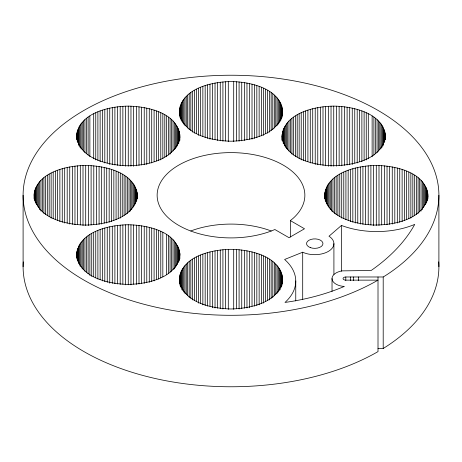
<?xml version="1.0" encoding="UTF-8"?>
<svg xmlns="http://www.w3.org/2000/svg" width="462" height="462" viewBox="0 0 462 462"><rect width="100%" height="100%" fill="white"/><g stroke="black" fill="none" stroke-linecap="round" stroke-linejoin="round"><path stroke-width="0.69" d="M34.113 193.699C34.8 218.122 66.233 224.757 85.707 225.092C105.036 224.682 134.696 218.63 137.376 195.264C134.702 171.899 105.036 165.846 85.707 165.436C65.679 165.639 32.692 173.158 34.113 198.966M76.669 134.39C77.356 158.807 108.789 165.442 128.263 165.777C147.701 165.454 175.034 159.656 179.857 137.509C179.169 113.086 147.736 106.451 128.263 106.121C108.212 106.329 75.479 113.791 76.6 139.524M76.669 253.014C77.356 277.437 108.789 284.072 128.263 284.407C147.592 283.997 177.252 277.945 179.932 254.579C177.217 231.202 147.569 225.167 128.263 224.751C108.235 224.954 75.248 232.473 76.669 258.281M179.337 114.241C178.875 88.975 211.163 81.797 231 81.549C250.837 81.797 283.125 88.975 282.663 114.241M179.337 281.289C179.602 256.485 211.33 249.613 231 249.318C250.664 249.613 282.403 256.485 282.663 281.289M282.663 111.377C279.984 134.748 250.335 140.794 231 141.21C211.671 140.794 182.011 134.742 179.337 111.377M282.068 140.234C280.272 114.091 313.49 106.26 333.737 106.121C353.765 106.318 386.55 113.814 385.4 139.524M282.663 279.146C279.989 302.512 250.329 308.564 231 308.974C211.671 308.564 182.011 302.512 179.337 279.146M324.699 193.699C325.098 217.111 354.839 224.191 373.591 225.052C393.485 225.161 423.042 219.97 427.887 196.824C427.2 172.401 395.767 165.766 376.293 165.436C356.266 165.639 323.279 173.158 324.699 198.966M385.4 135.949C382.392 160.268 351.074 165.898 331.035 165.737C312.468 164.79 284.459 158.362 282.068 135.949M341.447 225.45L328.99 236.221A19.15 11.059 0 0 1 328.649 251.23A19.15 11.059 0 0 1 302.702 252.212L284.621 259.471A68.717 39.674 0 0 1 285.002 302.431A165.223 95.391 0 0 0 344.375 286.4L342.238 286.238A13.773 7.952 0 0 1 332.028 278.557A13.773 7.952 0 0 1 342.238 270.876L371.177 270.478A238.438 137.664 0 0 0 414.737 224.382A64.218 37.076 0 0 1 341.447 225.45L341.447 271.194M383.2 276.981L385.499 275.577A207.9 120.028 0 0 0 277.766 78.309A207.9 120.028 0 0 0 31.156 228.349A207.9 120.028 0 0 0 378.008 280.139L345.801 280.139A2.737 1.577 0 0 1 343.064 278.557A2.737 1.577 0 0 1 345.801 276.981L383.2 276.981L383.2 348.452L378.008 348.452M383.2 348.452L385.499 347.054A207.9 120.028 0 0 0 438.727 261.85M290.344 220.593L292.943 218.486A73.862 42.643 0 0 0 245.091 153.401A73.862 42.643 0 0 0 158.495 203.401A73.862 42.643 0 0 0 271.229 231.029L274.873 229.527L289.027 237.699L304.504 228.765L290.344 220.593L290.344 237.029M438.9 195.264L438.9 266.736M427.887 193.699L427.887 198.966M427.673 192.146L427.673 198.579M427.321 190.598L427.321 200.6M426.83 189.062L426.83 201.929M426.195 187.543L426.195 203.268M425.427 186.047L425.427 204.631M424.526 184.575L424.526 206.017M423.492 183.131L423.492 207.432M422.326 181.722L422.326 209.598M421.038 180.347L421.038 211.082M419.623 179.019L419.623 211.896M418.093 177.731L418.093 213.467M416.447 176.49L416.447 214.374M414.685 175.306L414.685 215.327M412.826 174.168L412.826 216.343M410.862 173.094L410.862 218.122M408.806 172.083L408.806 218.538M406.658 171.131L406.658 219.733M404.429 170.247L404.429 220.276M402.125 169.433L402.125 221.604M399.746 168.688L399.746 222.291M397.308 168.012L397.308 223.048M394.808 167.417L394.808 223.163M392.255 166.892L392.255 224.076M389.662 166.453L389.662 224.341M387.035 166.083L387.035 224.694M385.331 134.39L385.331 139.391M385.117 132.831L385.117 139.264M384.765 131.283L384.765 141.291M384.372 165.8L384.372 224.411M384.274 129.747L384.274 142.614M383.645 128.228L383.645 145.097M382.877 126.732L382.877 146.027M381.97 125.26L381.97 147.418M381.693 165.598L381.693 224.919M380.936 123.816L380.936 148.833M379.77 122.407L379.77 149.567M378.996 165.477L378.996 225.514M378.482 121.032L378.482 151.051M378.008 276.981L378.008 351.611A207.9 120.028 0 0 1 147.545 376.674A207.9 120.028 0 0 1 23.273 261.85M377.067 119.704L377.067 152.581M376.293 165.436L376.293 225.473M375.537 118.416L375.537 153.436M373.891 117.175L373.891 155.059M373.591 165.477L373.591 225.514M372.129 115.991L372.129 156.728M370.894 165.598L370.894 224.919M368.306 113.779L368.306 158.812M368.208 165.8L368.208 224.411M366.251 112.768L366.251 159.939M365.552 166.083L365.552 224.694M364.108 111.816L364.108 160.418M362.918 166.453L362.918 224.341M361.879 110.932L361.879 161.677M360.325 166.892L360.325 224.076M359.569 110.118L359.569 161.579M358.495 276.981L358.495 280.55M357.779 167.417L357.779 223.163M357.195 109.373L357.195 162.976M355.278 168.012L355.278 223.048M354.752 108.697L354.752 163.017M353.644 276.981L353.644 280.55M352.835 168.688L352.835 222.291M352.252 108.102L352.252 164.564M350.652 276.981L350.652 280.55M350.462 169.433L350.462 221.604M349.705 107.577L349.705 164.761M348.152 170.247L348.152 220.276M347.106 107.138L347.106 165.032M345.923 171.131L345.923 219.733M345.801 276.981L345.801 280.55M344.479 106.774L344.479 165.379M343.78 172.083L343.78 218.538M341.816 106.485L341.816 165.812M341.718 173.094L341.718 218.122M339.761 174.168L339.761 216.343M339.137 106.283L339.137 165.604M337.895 175.306L337.895 215.327M336.44 106.162L336.44 166.199M336.14 176.49L336.14 214.374M334.494 177.731L334.494 213.467M333.911 243.618L333.911 274.353M333.737 106.121L333.737 166.158M332.963 179.019L332.963 211.896M332.028 278.557L332.028 291.424M331.549 180.347L331.549 211.082M331.035 106.162L331.035 166.199M330.255 181.722L330.255 209.598M329.094 183.131L329.094 207.432M328.338 106.283L328.338 166.32M328.06 184.575L328.06 206.017M327.154 186.047L327.154 204.631M326.386 187.543L326.386 203.268M325.756 189.062L325.756 201.929M325.652 106.485L325.652 165.812M325.26 190.598L325.26 200.6M324.907 192.146L324.907 198.579M322.996 106.774L322.996 165.379M320.362 107.138L320.362 165.032M317.769 107.577L317.769 164.761M315.223 108.102L315.223 164.564M312.722 108.697L312.722 163.017M310.279 109.373L310.279 162.976M307.906 110.118L307.906 161.579M305.596 110.932L305.596 160.961M303.367 111.816L303.367 160.418M302.702 252.212L302.702 299.388M301.224 112.768L301.224 159.939M299.168 113.779L299.168 158.812M297.205 114.859L297.205 157.028M295.755 280.919L295.755 300.929M295.339 115.991L295.339 156.728M293.584 117.175L293.584 155.059M291.938 118.416L291.938 154.152M290.407 119.704L290.407 152.581M288.993 121.032L288.993 151.051M287.705 122.407L287.705 149.567M286.538 123.816L286.538 148.833M285.504 125.26L285.504 147.418M284.598 126.732L284.598 146.027M283.83 128.228L283.83 143.953M283.2 129.747L283.2 143.324M282.709 131.283L282.709 141.291M282.594 109.817L282.594 114.108M282.594 277.587L282.594 281.872M282.38 108.264L282.38 116.124M282.38 276.028L282.38 283.893M282.351 132.831L282.351 140.494M282.143 134.39L282.143 140.367M282.028 106.71L282.028 117.475M282.028 274.48L282.028 285.245M281.537 105.18L281.537 119.011M281.537 272.944L281.537 286.781M280.908 103.661L280.908 120.097M280.908 271.425L280.908 287.866M280.139 102.16L280.139 121.46M280.139 269.929L280.139 289.795M279.233 100.687L279.233 122.846M279.233 268.457L279.233 290.615M278.199 99.249L278.199 124.261M278.199 267.013L278.199 292.03M277.033 97.84L277.033 125.71M277.033 265.604L277.033 293.48M275.745 96.466L275.745 126.484M275.745 264.229L275.745 294.254M274.33 95.132L274.33 128.009M274.33 262.901L274.33 295.778M272.799 93.844L272.799 129.585M272.799 261.613L272.799 297.349M271.154 92.608L271.154 130.486M271.154 260.377L271.154 298.256M269.398 91.418L269.398 132.161M269.398 259.188L269.398 299.925M267.533 90.286L267.533 133.172M267.533 258.056L267.533 300.225M265.569 89.212L265.569 133.524M265.569 256.982L265.569 301.293M263.513 88.196L263.513 135.372M263.513 255.965L263.513 303.136M261.371 87.249L261.371 135.851M261.371 255.012L261.371 303.615M259.142 86.365L259.142 136.394M259.142 254.129L259.142 304.874M256.832 85.545L256.832 137.722M256.832 253.315L256.832 305.492M254.458 84.8L254.458 138.409M254.458 252.57L254.458 306.173M252.015 84.13L252.015 139.166M252.015 251.894L252.015 306.219M249.515 83.53L249.515 139.281M249.515 251.299L249.515 307.761M246.968 83.01L246.968 139.472M246.968 250.779L246.968 307.958M244.375 82.565L244.375 140.46M244.375 250.335L244.375 308.229M241.742 82.201L241.742 140.812M241.742 249.971L241.742 308.576M239.085 81.918L239.085 141.239M239.085 249.682L239.085 309.009M236.4 81.716L236.4 141.037M236.4 249.48L236.4 308.807M233.703 81.589L233.703 141.632M233.703 249.359L233.703 309.396M228.297 81.589L228.297 141.632M228.297 249.359L228.297 309.396M225.6 81.716L225.6 141.037M225.6 249.48L225.6 308.807M222.915 81.918L222.915 141.239M222.915 249.682L222.915 309.009M220.258 82.201L220.258 140.812M220.258 249.971L220.258 308.576M217.625 82.565L217.625 140.46M217.625 250.335L217.625 308.229M215.032 83.01L215.032 139.472M215.032 250.779L215.032 307.958M212.485 83.53L212.485 139.281M212.485 251.299L212.485 307.761M209.985 84.13L209.985 139.166M209.985 251.894L209.985 306.219M207.542 84.8L207.542 138.409M207.542 252.57L207.542 306.173M205.168 85.545L205.168 137.722M205.168 253.315L205.168 305.492M202.858 86.365L202.858 136.394M202.858 254.129L202.858 304.874M200.629 87.249L200.629 135.851M200.629 255.012L200.629 303.615M198.487 88.196L198.487 135.372M198.487 255.965L198.487 303.136M196.431 89.212L196.431 133.524M196.431 256.982L196.431 301.293M194.467 90.286L194.467 133.172M194.467 258.056L194.467 300.225M192.602 91.418L192.602 132.161M192.602 259.188L192.602 299.925M190.846 92.608L190.846 130.486M190.846 260.377L190.846 298.256M189.201 93.844L189.201 129.585M189.201 261.613L189.201 297.349M187.67 95.132L187.67 128.009M187.67 262.901L187.67 295.778M186.255 96.466L186.255 126.484M186.255 264.229L186.255 294.254M184.967 97.84L184.967 125.71M184.967 265.604L184.967 293.48M183.801 99.249L183.801 124.261M183.801 267.013L183.801 292.03M182.767 100.687L182.767 122.846M182.767 268.457L182.767 290.615M181.861 102.16L181.861 121.46M181.861 269.929L181.861 289.795M181.092 103.661L181.092 120.097M181.092 271.425L181.092 287.866M180.463 105.18L180.463 119.011M180.463 272.944L180.463 286.781M179.972 106.71L179.972 117.475M179.972 274.48L179.972 285.245M179.857 134.39L179.857 140.367M179.857 253.014L179.857 258.737M179.62 108.264L179.62 116.124M179.649 132.831L179.649 140.494M179.649 251.461L179.649 258.605M179.62 276.028L179.62 283.893M179.406 109.817L179.406 114.108M179.406 277.587L179.406 281.872M179.291 131.283L179.291 141.291M179.291 249.913L179.291 260.672M178.8 129.747L178.8 143.324M178.8 248.377L178.8 261.954M178.17 128.228L178.17 143.953M178.17 246.858L178.17 262.583M177.402 126.732L177.402 146.027M177.402 245.362L177.402 264.657M176.496 125.26L176.496 147.418M176.496 243.89L176.496 266.043M175.462 123.816L175.462 148.833M175.462 242.446L175.462 267.463M174.295 122.407L174.295 149.567M174.295 241.037L174.295 268.913M173.007 121.032L173.007 151.051M173.007 239.662L173.007 269.681M171.593 119.704L171.593 152.581M171.593 238.334L171.593 271.211M170.062 118.416L170.062 154.152M170.062 237.046L170.062 272.066M168.416 117.175L168.416 155.059M168.416 235.805L168.416 273.689M166.661 115.991L166.661 156.728M166.661 234.621L166.661 274.642M164.795 114.859L164.795 157.028M162.832 113.779L162.832 158.812M162.832 232.409L162.832 276.726M160.776 112.768L160.776 159.939M160.776 231.398L160.776 277.853M158.633 111.816L158.633 160.418M158.633 230.446L158.633 279.048M156.404 110.932L156.404 160.961M156.404 229.562L156.404 279.591M154.094 110.118L154.094 161.579M154.094 228.748L154.094 280.919M151.721 109.373L151.721 162.976M151.721 227.997L151.721 281.606M149.278 108.697L149.278 163.017M149.278 227.327L149.278 282.363M146.777 108.102L146.777 164.564M146.777 226.732L146.777 282.478M144.231 107.577L144.231 164.761M144.231 226.207L144.231 283.385M141.638 107.138L141.638 165.032M141.638 225.768L141.638 283.656M139.004 106.774L139.004 165.379M139.004 225.398L139.004 284.009M137.301 193.699L137.301 198.966M137.093 192.146L137.093 198.579M136.74 190.598L136.74 200.6M136.348 106.485L136.348 165.812M136.348 225.115L136.348 284.442M136.244 189.062L136.244 201.929M135.614 187.543L135.614 203.268M134.846 186.047L134.846 204.631M133.94 184.575L133.94 206.017M133.662 106.283L133.662 166.32M133.662 224.913L133.662 284.234M132.906 183.131L132.906 207.432M131.745 181.722L131.745 209.598M130.965 106.162L130.965 166.199M130.965 224.792L130.965 284.829M130.451 180.347L130.451 211.082M129.037 179.019L129.037 211.896M128.263 106.121L128.263 166.158M128.263 224.751L128.263 284.788M127.506 177.731L127.506 213.467M125.86 176.49L125.86 214.374M125.56 106.162L125.56 166.199M125.56 224.792L125.56 284.829M124.105 175.306L124.105 215.327M122.863 106.283L122.863 165.604M122.863 224.913L122.863 284.234M122.239 174.168L122.239 216.343M120.282 173.094L120.282 218.122M120.184 106.485L120.184 165.812M120.184 225.115L120.184 284.442M118.22 172.083L118.22 218.538M117.521 106.774L117.521 165.379M117.521 225.398L117.521 284.009M116.078 171.131L116.078 219.733M114.894 107.138L114.894 165.032M114.894 225.768L114.894 283.656M113.848 170.247L113.848 220.276M112.295 107.577L112.295 164.761M112.295 226.207L112.295 283.385M111.538 169.433L111.538 221.604M109.748 108.102L109.748 164.564M109.748 226.732L109.748 283.194M109.165 168.688L109.165 222.291M107.248 108.697L107.248 163.017M107.248 227.327L107.248 282.363M106.722 168.012L106.722 223.048M104.805 109.373L104.805 162.976M104.805 227.997L104.805 281.606M104.221 167.417L104.221 223.163M102.431 110.118L102.431 161.579M102.431 228.748L102.431 280.919M101.675 166.892L101.675 224.076M100.121 110.932L100.121 161.677M100.121 229.562L100.121 279.591M99.082 166.453L99.082 224.341M97.892 111.816L97.892 160.418M97.892 230.446L97.892 279.048M96.448 166.083L96.448 224.694M95.75 112.768L95.75 159.939M95.75 231.398L95.75 277.853M93.792 165.8L93.792 224.411M93.694 113.779L93.694 158.812M93.694 232.409L93.694 276.726M91.73 233.483L91.73 276.368M91.106 165.598L91.106 224.919M89.871 115.991L89.871 156.728M89.871 234.621L89.871 275.358M88.409 165.477L88.409 225.514M88.109 117.175L88.109 155.059M88.109 235.805L88.109 273.689M86.463 118.416L86.463 153.436M86.463 237.046L86.463 272.066M85.707 165.436L85.707 225.473M84.933 119.704L84.933 152.581M84.933 238.334L84.933 271.211M83.518 121.032L83.518 151.051M83.518 239.662L83.518 269.681M83.004 165.477L83.004 225.514M82.23 122.407L82.23 149.567M82.23 241.037L82.23 268.913M81.064 123.816L81.064 148.833M81.064 242.446L81.064 266.747M80.307 165.598L80.307 224.919M80.03 125.26L80.03 147.418M80.03 243.89L80.03 266.043M79.123 126.732L79.123 146.027M79.123 245.362L79.123 263.941M78.355 128.228L78.355 145.097M78.355 246.858L78.355 263.294M77.726 129.747L77.726 142.614M77.726 248.377L77.726 261.244M77.628 165.8L77.628 224.411M77.235 131.283L77.235 141.291M77.235 249.913L77.235 259.915M76.883 132.831L76.883 139.264M76.883 251.461L76.883 257.894M74.965 166.083L74.965 224.694M72.338 166.453L72.338 224.341M69.745 166.892L69.745 224.076M67.192 167.417L67.192 223.163M64.692 168.012L64.692 223.048M62.255 168.688L62.255 222.291M59.875 169.433L59.875 221.604M57.571 170.247L57.571 220.276M55.342 171.131L55.342 219.733M53.194 172.083L53.194 218.538M51.138 173.094L51.138 218.122M49.174 174.168L49.174 216.343M47.315 175.306L47.315 215.327M45.553 176.49L45.553 214.374M43.907 177.731L43.907 213.467M42.377 179.019L42.377 211.896M40.962 180.347L40.962 211.082M39.674 181.722L39.674 209.598M38.508 183.131L38.508 207.432M37.474 184.575L37.474 206.017M36.573 186.047L36.573 204.631M35.805 187.543L35.805 203.268M35.17 189.062L35.17 201.929M34.679 190.598L34.679 200.6M34.327 192.146L34.327 198.579M23.1 195.264L23.1 266.736M190.771 230.971A73.862 42.643 0 0 1 271.229 230.971M310.285 247.592A8.206 4.736 0 0 0 322.95 243.867A8.206 4.736 0 0 0 311.03 239.397A8.206 4.736 0 0 0 310.285 247.592"/></g></svg>
